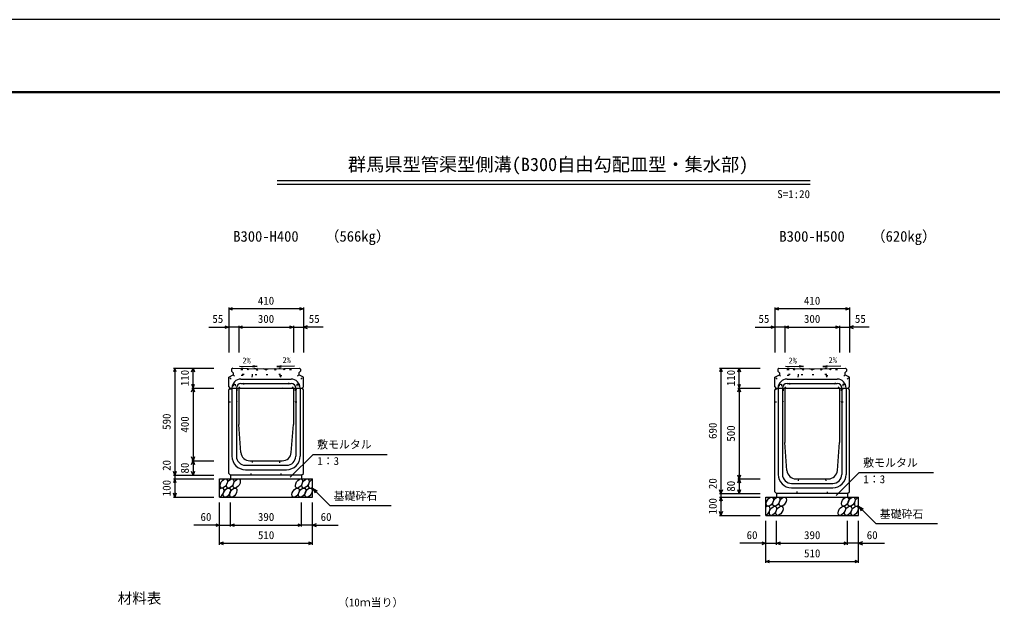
# Model space of a CAD drawing. Units: millimetres, scale not verified. Extents: x -12600 to 12600, y -5940 to 5940.
# Drawn here: x 1346 to 6691, y 2701 to 5940 of the extents above; entities that cross this region are included whole.
import ezdxf
from ezdxf.enums import TextEntityAlignment as Align

# ---------------------------------------------------------------- set-up
doc = ezdxf.new("R2010")
doc.units = ezdxf.units.MM
doc.header["$LTSCALE"] = 40
doc.linetypes.add('DOTTED', pattern=[1.75, 0.25, -1.5])
for name, color, linetype, lineweight in [('0-0_DIM', 7, 'Continuous', 25), ('0-1_Defpoints', 5, 'Continuous', 25), ('0-2_HATCH', 6, 'Continuous', 25), ('0-5_OUTLINE', 3, 'Continuous', 25), ('0-6_OUTLINE2', 4, 'DOTTED', 25), ('0-7_TXT', 7, 'Continuous', 25), ('0-8_WAKU', 3, 'Continuous', 25)]:
    doc.layers.add(name, color=color, linetype=linetype, lineweight=lineweight)
doc.styles.add('ＭＳ ゴシック', font='')
doc.styles.get('ＭＳ ゴシック').set_extended_font_data('MS Gothic')

msp = doc.modelspace()

# ---------------------------------------------------------------- linework, layer by layer
at = {"layer": '0-0_DIM'}
for p, q in [((2495, 4355.96), (2495, 4108.46)), ((2905, 4348.46), (2495, 4348.46)), ((2905, 4355.96), (2905, 4108.46)), ((5495, 4355.96), (5495, 4108.46)), ((5905, 4348.46), (5495, 4348.46)), ((5905, 4355.96), (5905, 4108.46)), ((2386.62, 4248.46), (2495, 4248.46)), ((2550, 4248.46), (2495, 4248.46)), ((2550, 4255.96), (2550, 4108.46)), ((2550, 4248.46), (2850, 4248.46)), ((2850, 4255.96), (2850, 4108.46)), ((2850, 4248.46), (2905, 4248.46)), ((3013.38, 4248.46), (2905, 4248.46)), ((5386.62, 4248.46), (5495, 4248.46)), ((5550, 4248.46), (5495, 4248.46)), ((5550, 4255.96), (5550, 4108.46)), ((5550, 4248.46), (5850, 4248.46)), ((5850, 4255.96), (5850, 4108.46)), ((5850, 4248.46), (5905, 4248.46)), ((6013.38, 4248.46), (5905, 4248.46)), ((2191.5, 4023.46), (2414, 4023.46)), ((2199, 4023.46), (2199, 3433.46)), ((2299, 3913.46), (2299, 4023.46)), ((5191.5, 4023.46), (5414, 4023.46)), ((5199, 4023.46), (5199, 3333.46)), ((5299, 3913.46), (5299, 4023.46)), ((2291.5, 3913.46), (2414, 3913.46)), ((2299, 3913.46), (2299, 3513.46)), ((5291.5, 3913.46), (5414, 3913.46)), ((5299, 3913.46), (5299, 3413.46)), ((2832.11, 3422.65), (2958.34, 3548.89)), ((2958.34, 3548.89), (3366.24, 3548.89)), ((2291.5, 3513.46), (2414, 3513.46)), ((2299, 3513.46), (2299, 3433.46)), ((2191.5, 3433.46), (2414, 3433.46)), ((2199, 3433.46), (2199, 3413.46)), ((5832.11, 3322.65), (5958.34, 3448.89)), ((5958.34, 3448.89), (6366.24, 3448.89)), ((2191.5, 3413.46), (2414, 3413.46)), ((2199, 3413.46), (2199, 3313.46)), ((5291.5, 3413.46), (5414, 3413.46)), ((5299, 3413.46), (5299, 3333.46)), ((2955, 3363.46), (3050.76, 3267.71)), ((2955, 3363.46), (2980.98, 3348.46)), ((2955, 3363.46), (2970, 3337.48)), ((5191.5, 3333.46), (5414, 3333.46)), ((5199, 3333.46), (5199, 3313.46)), ((2191.5, 3313.46), (2414, 3313.46)), ((2445, 3052.1), (2445, 3283.46)), ((2505, 3152.1), (2505, 3283.46)), ((2895, 3152.1), (2895, 3283.46)), ((2955, 3052.1), (2955, 3283.46)), ((3050.76, 3267.71), (3388.31, 3267.71)), ((5191.5, 3313.46), (5414, 3313.46)), ((5199, 3313.46), (5199, 3213.46)), ((5955, 3263.46), (6050.76, 3167.71)), ((5955, 3263.46), (5980.98, 3248.46)), ((5955, 3263.46), (5970, 3237.48)), ((5191.5, 3213.46), (5414, 3213.46)), ((2445, 3159.6), (2303.21, 3159.6)), ((2445, 3159.6), (2505, 3159.6)), ((2505, 3159.6), (2895, 3159.6)), ((2955, 3159.6), (2895, 3159.6)), ((2955, 3159.6), (3096.79, 3159.6)), ((5445, 2952.1), (5445, 3183.46)), ((5505, 3052.1), (5505, 3183.46)), ((5895, 3052.1), (5895, 3183.46)), ((5955, 2952.1), (5955, 3183.46)), ((6050.76, 3167.71), (6388.31, 3167.71)), ((2445, 3059.6), (2955, 3059.6)), ((5445, 3059.6), (5303.21, 3059.6)), ((5445, 3059.6), (5505, 3059.6)), ((5505, 3059.6), (5895, 3059.6)), ((5955, 3059.6), (5895, 3059.6)), ((5955, 3059.6), (6096.79, 3059.6)), ((5445, 2959.6), (5955, 2959.6))]:
    msp.add_line(p, q, dxfattribs=at)
for points in [[(2516.14, 4340.77), (2495, 4348.46), (2516.14, 4356.16)], [(2883.86, 4356.16), (2905, 4348.46), (2883.86, 4340.77)], [(5516.14, 4340.77), (5495, 4348.46), (5516.14, 4356.16)], [(5883.86, 4356.16), (5905, 4348.46), (5883.86, 4340.77)], [(2473.86, 4256.16), (2495, 4248.46), (2473.86, 4240.77)], [(2571.14, 4240.77), (2550, 4248.46), (2571.14, 4256.16)], [(2828.86, 4256.16), (2850, 4248.46), (2828.86, 4240.77)], [(2926.14, 4256.16), (2905, 4248.46), (2926.14, 4240.77)], [(5473.86, 4256.16), (5495, 4248.46), (5473.86, 4240.77)], [(5571.14, 4240.77), (5550, 4248.46), (5571.14, 4256.16)], [(5828.86, 4256.16), (5850, 4248.46), (5828.86, 4240.77)], [(5926.14, 4256.16), (5905, 4248.46), (5926.14, 4240.77)], [(2206.7, 4002.32), (2199, 4023.46), (2191.3, 4002.32)], [(2291.3, 4002.32), (2299, 4023.46), (2306.7, 4002.32)], [(5206.7, 4002.32), (5199, 4023.46), (5191.3, 4002.32)], [(5291.3, 4002.32), (5299, 4023.46), (5306.7, 4002.32)], [(2291.3, 3934.61), (2299, 3913.46), (2306.7, 3934.61)], [(2291.3, 3892.32), (2299, 3913.46), (2306.7, 3892.32)], [(5291.3, 3934.61), (5299, 3913.46), (5306.7, 3934.61)], [(5291.3, 3892.32), (5299, 3913.46), (5306.7, 3892.32)], [(2306.7, 3534.61), (2299, 3513.46), (2291.3, 3534.61)], [(2291.3, 3492.32), (2299, 3513.46), (2306.7, 3492.32)], [(2206.7, 3454.61), (2199, 3433.46), (2191.3, 3454.61)], [(2306.7, 3454.61), (2299, 3433.46), (2291.3, 3454.61)], [(5306.7, 3434.61), (5299, 3413.46), (5291.3, 3434.61)], [(2206.7, 3392.32), (2199, 3413.46), (2191.3, 3392.32)], [(5291.3, 3392.32), (5299, 3413.46), (5306.7, 3392.32)], [(2206.7, 3334.61), (2199, 3313.46), (2191.3, 3334.61)], [(5206.7, 3354.61), (5199, 3333.46), (5191.3, 3354.61)], [(5306.7, 3354.61), (5299, 3333.46), (5291.3, 3354.61)], [(5206.7, 3292.32), (5199, 3313.46), (5191.3, 3292.32)], [(5206.7, 3234.61), (5199, 3213.46), (5191.3, 3234.61)], [(2423.86, 3167.29), (2445, 3159.6), (2423.86, 3151.9)], [(2526.14, 3151.9), (2505, 3159.6), (2526.14, 3167.29)], [(2873.86, 3167.29), (2895, 3159.6), (2873.86, 3151.9)], [(2976.14, 3167.29), (2955, 3159.6), (2976.14, 3151.9)], [(2466.14, 3051.9), (2445, 3059.6), (2466.14, 3067.29)], [(2933.86, 3067.29), (2955, 3059.6), (2933.86, 3051.9)], [(5423.86, 3067.29), (5445, 3059.6), (5423.86, 3051.9)], [(5526.14, 3051.9), (5505, 3059.6), (5526.14, 3067.29)], [(5873.86, 3067.29), (5895, 3059.6), (5873.86, 3051.9)], [(5976.14, 3067.29), (5955, 3059.6), (5976.14, 3051.9)], [(5466.14, 2951.9), (5445, 2959.6), (5466.14, 2967.29)], [(5933.86, 2967.29), (5955, 2959.6), (5933.86, 2951.9)]]:
    msp.add_lwpolyline(points, dxfattribs=at)
at = {"layer": '0-1_Defpoints'}
msp.add_lwpolyline([(-4200, -5940), (12600, -5940), (12600, 5940), (-4200, 5940)], close=True, dxfattribs=at)
at = {"layer": '0-2_HATCH', "linetype": 'DOTTED'}
for p, q in [((2563.5, 4022.12), (2563.5, 3984.12)), ((2569.5, 4022.01), (2569.5, 3990)), ((2830.5, 4022.01), (2830.5, 3990)), ((2836.5, 4022.12), (2836.5, 3984.12)), ((5563.5, 4022.12), (5563.5, 3984.12)), ((5569.5, 4022.01), (5569.5, 3990)), ((5830.5, 4022.01), (5830.5, 3990)), ((5836.5, 4022.12), (5836.5, 3984.12)), ((2563.5, 3984.12), (2623.26, 3982.95)), ((2623.26, 3988.95), (2623.26, 3982.95)), ((2776.74, 3988.95), (2776.74, 3982.95)), ((2776.74, 3982.95), (2836.5, 3984.12)), ((5563.5, 3984.12), (5623.26, 3982.95)), ((5623.26, 3988.95), (5623.26, 3982.95)), ((5776.74, 3988.95), (5776.74, 3982.95)), ((5776.74, 3982.95), (5836.5, 3984.12))]:
    msp.add_line(p, q, dxfattribs=at)
for points in [[(2563.5, 4022.12), (2700, 4019.47), (2836.5, 4022.12)], [(5563.5, 4022.12), (5700, 4019.47), (5836.5, 4022.12)], [(2569.5, 3990), (2700, 3987.46), (2830.5, 3990)], [(5569.5, 3990), (5700, 3987.46), (5830.5, 3990)]]:
    msp.add_lwpolyline(points, dxfattribs=at)
for points in [[(2600.08, 4021.41), (2595.75, 4017.26), (2599.91, 4012.93), (2604.24, 4017.09)], [(2650.07, 4020.41), (2645.74, 4016.26), (2649.9, 4011.93), (2654.23, 4016.09)], [(2700, 4019.47), (2704.24, 4015.23), (2700, 4010.99), (2695.76, 4015.23)], [(2749.93, 4020.41), (2754.26, 4016.26), (2750.1, 4011.93), (2745.77, 4016.09)], [(2799.92, 4021.41), (2804.25, 4017.26), (2800.09, 4012.93), (2795.76, 4017.09)], [(5600.08, 4021.41), (5595.75, 4017.26), (5599.91, 4012.93), (5604.24, 4017.09)], [(5650.07, 4020.41), (5645.74, 4016.26), (5649.9, 4011.93), (5654.23, 4016.09)], [(5700, 4019.47), (5704.24, 4015.23), (5700, 4010.99), (5695.76, 4015.23)], [(5749.93, 4020.41), (5754.26, 4016.26), (5750.1, 4011.93), (5745.77, 4016.09)], [(5799.92, 4021.41), (5804.25, 4017.26), (5800.09, 4012.93), (5795.76, 4017.09)]]:
    msp.add_lwpolyline(points, close=True, dxfattribs=at)
at = {"layer": '0-2_HATCH'}
for centre in [(2467.89, 3388.46), (2503.37, 3388.46), (2538.84, 3388.46), (2881.05, 3388.46), (2916.52, 3388.46), (2484.77, 3338.46), (2520.25, 3338.46), (2862.45, 3338.46), (2897.93, 3338.46), (2933.41, 3338.46), (5467.89, 3288.46), (5503.37, 3288.46), (5538.84, 3288.46), (5881.05, 3288.46), (5916.52, 3288.46), (5484.77, 3238.46), (5520.25, 3238.46), (5862.45, 3238.46), (5897.93, 3238.46), (5933.41, 3238.46)]:
    msp.add_ellipse(centre, major_axis=(14.54, 23.54), ratio=0.5792, dxfattribs=at)
for centre, start_param, end_param in [((2952, 3388.46), 0.6666252, 4.1103269), ((2449.3, 3338.46), 3.7419964, 7.318141), ((5449.3, 3238.46), 3.7419964, 7.318141), ((5952, 3288.46), 0.6666252, 4.1103269)]:
    msp.add_ellipse(centre, major_axis=(14.54, 23.54), ratio=0.5792, start_param=start_param, end_param=end_param, dxfattribs=at)
at = {"layer": '0-5_OUTLINE'}
for p, q in [((2516.79, 4023.04), (2511, 4017.31)), ((2511, 4017.31), (2511, 4006.46)), ((2516.79, 4023.04), (2687.89, 4019.7)), ((2709, 4016.46), (2712.11, 4019.7)), ((2889, 4017.31), (2889, 4006.46)), ((5516.79, 4023.04), (5511, 4017.31)), ((5511, 4017.31), (5511, 4006.46)), ((5516.79, 4023.04), (5687.89, 4019.7)), ((5709, 4016.46), (5712.11, 4019.7)), ((5889, 4017.31), (5889, 4006.46)), ((2495, 3973.46), (2520, 3986.46)), ((2495, 3919.46), (2495, 3973.46)), ((2511, 4006.46), (2520, 3996.46)), ((2520, 3996.46), (2520, 3986.46)), ((2889, 4006.46), (2880, 3996.46)), ((2880, 3996.46), (2880, 3986.46)), ((2905, 3973.46), (2880, 3986.46)), ((2905, 3919.46), (2905, 3973.46)), ((5495, 3973.46), (5520, 3986.46)), ((5495, 3919.46), (5495, 3973.46)), ((5511, 4006.46), (5520, 3996.46)), ((5520, 3996.46), (5520, 3986.46)), ((5889, 4006.46), (5880, 3996.46)), ((5880, 3996.46), (5880, 3986.46)), ((5905, 3973.46), (5880, 3986.46)), ((5905, 3919.46), (5905, 3973.46)), ((2495, 3919.46), (2501, 3913.46)), ((2500, 3913.46), (2495, 3903.46)), ((2495, 3443.46), (2495, 3903.46)), ((2500, 3913.46), (2900, 3913.46)), ((2550, 3913.46), (2550, 3713.46)), ((2850, 3913.46), (2850, 3713.46)), ((2899, 3913.46), (2905, 3919.46)), ((2905, 3903.46), (2900, 3913.46)), ((2905, 3443.46), (2905, 3903.46)), ((5495, 3919.46), (5501, 3913.46)), ((5500, 3913.46), (5495, 3903.46)), ((5495, 3343.46), (5495, 3903.46)), ((5500, 3913.46), (5900, 3913.46)), ((5550, 3913.46), (5550, 3613.46)), ((5850, 3913.46), (5850, 3613.46)), ((5899, 3913.46), (5905, 3919.46)), ((5905, 3903.46), (5900, 3913.46)), ((5905, 3343.46), (5905, 3903.46)), ((2561.53, 3559.72), (2550, 3713.46)), ((2838.47, 3559.72), (2850, 3713.46)), ((5561.53, 3459.72), (5550, 3613.46)), ((5838.47, 3459.72), (5850, 3613.46)), ((2611.39, 3513.46), (2788.61, 3513.46)), ((2505, 3433.46), (2495, 3443.46)), ((2895, 3433.46), (2505, 3433.46)), ((2505, 3433.46), (2505, 3413.46)), ((2895, 3433.46), (2905, 3443.46)), ((2895, 3433.46), (2895, 3413.46)), ((2445, 3413.46), (2955, 3413.46)), ((2445, 3313.46), (2445, 3413.46)), ((2955, 3313.46), (2955, 3413.46)), ((5611.39, 3413.46), (5788.61, 3413.46)), ((5505, 3333.46), (5495, 3343.46)), ((5895, 3333.46), (5505, 3333.46)), ((5505, 3333.46), (5505, 3313.46)), ((5895, 3333.46), (5905, 3343.46)), ((5895, 3333.46), (5895, 3313.46)), ((2445, 3313.46), (2955, 3313.46)), ((5445, 3313.46), (5955, 3313.46)), ((5445, 3213.46), (5445, 3313.46)), ((5955, 3213.46), (5955, 3313.46)), ((5445, 3213.46), (5955, 3213.46))]:
    msp.add_line(p, q, dxfattribs=at)
for points in [[(2709, 4016.46), (2691, 4016.46), (2687.89, 4019.7)], [(2712.11, 4019.7), (2883.21, 4023.04), (2889, 4017.31)], [(5709, 4016.46), (5691, 4016.46), (5687.89, 4019.7)], [(5712.11, 4019.7), (5883.21, 4023.04), (5889, 4017.31)]]:
    msp.add_lwpolyline(points, dxfattribs=at)
for centre, start, end in [((2611.39, 3563.46), 184.28915, 270), ((2788.61, 3563.46), 270, 355.71085), ((5611.39, 3463.46), 184.28915, 270), ((5788.61, 3463.46), 270, 355.71085)]:
    msp.add_arc(centre, 50, start, end, dxfattribs=at)
at = {"layer": '0-6_OUTLINE2'}
for p, q in [((2557.7, 3913.46), (2496.64, 3974.32)), ((2518.69, 3985.78), (2604.41, 3913.46)), ((2623.26, 3982.95), (2608.5, 3913.46)), ((2776.74, 3982.95), (2791.5, 3913.46)), ((2881.31, 3985.78), (2795.59, 3913.46)), ((2842.3, 3913.46), (2903.36, 3974.32)), ((5557.7, 3913.46), (5496.64, 3974.32)), ((5518.69, 3985.78), (5604.41, 3913.46)), ((5623.26, 3982.95), (5608.5, 3913.46)), ((5776.74, 3982.95), (5791.5, 3913.46)), ((5881.31, 3985.78), (5795.59, 3913.46)), ((5842.3, 3913.46), (5903.36, 3974.32)), ((2519, 3933.96), (2531, 3933.96)), ((2519, 3933.96), (2519, 3908.96)), ((2531, 3933.96), (2531, 3908.96)), ((2860, 3908.96), (2860, 3838.46)), ((2860, 3908.96), (2902.25, 3908.96)), ((2869, 3933.96), (2881, 3933.96)), ((2869, 3933.96), (2869, 3908.96)), ((2881, 3933.96), (2881, 3908.96)), ((5519, 3933.96), (5531, 3933.96)), ((5519, 3933.96), (5519, 3908.96)), ((5531, 3933.96), (5531, 3908.96)), ((5860, 3908.96), (5860, 3838.46)), ((5860, 3908.96), (5902.25, 3908.96)), ((5869, 3933.96), (5881, 3933.96)), ((5869, 3933.96), (5869, 3908.96)), ((5881, 3933.96), (5881, 3908.96)), ((2495, 3838.46), (2540, 3838.46)), ((2860, 3838.46), (2905, 3838.46)), ((5495, 3838.46), (5540, 3838.46)), ((5860, 3838.46), (5905, 3838.46)), ((2625, 3513.46), (2615, 3433.46)), ((2785, 3433.46), (2775, 3513.46)), ((5625, 3413.46), (5615, 3333.46)), ((5785, 3333.46), (5775, 3413.46))]:
    msp.add_line(p, q, dxfattribs=at)
at = {"layer": '0-6_OUTLINE2', "linetype": 'Continuous'}
for p, q in [((2562, 3962.46), (2838, 3962.46)), ((5562, 3962.46), (5838, 3962.46)), ((2513, 3913.46), (2513, 3538.46)), ((2537, 3913.46), (2537, 3538.46)), ((2562, 3938.46), (2838, 3938.46)), ((2863, 3913.46), (2863, 3538.46)), ((2887, 3913.46), (2887, 3538.46)), ((5513, 3913.46), (5513, 3438.46)), ((5537, 3913.46), (5537, 3438.46)), ((5562, 3938.46), (5838, 3938.46)), ((5863, 3913.46), (5863, 3438.46)), ((5887, 3913.46), (5887, 3438.46)), ((2587, 3488.46), (2813, 3488.46)), ((2587, 3464.46), (2813, 3464.46)), ((5587, 3388.46), (5813, 3388.46)), ((5587, 3364.46), (5813, 3364.46))]:
    msp.add_line(p, q, dxfattribs=at)
at = {"layer": '0-6_OUTLINE2'}
for points in [[(2497.75, 3908.96), (2540, 3908.96), (2540, 3838.46)], [(5497.75, 3908.96), (5540, 3908.96), (5540, 3838.46)]]:
    msp.add_lwpolyline(points, dxfattribs=at)
at = {"layer": '0-6_OUTLINE2', "linetype": 'Continuous'}
for centre, radius, start, end in [((2562, 3913.46), 49, 90, 180), ((2838, 3913.46), 49, 0, 90), ((5562, 3913.46), 49, 90, 180), ((5838, 3913.46), 49, 0, 90), ((2562, 3913.46), 25, 90, 180), ((2838, 3913.46), 25, 0, 90), ((5562, 3913.46), 25, 90, 180), ((5838, 3913.46), 25, 0, 90), ((2587, 3538.46), 74, 180, 270), ((2587, 3538.46), 50, 180, 270), ((2813, 3538.46), 50, 270, 0), ((2813, 3538.46), 74, 270, 0), ((5587, 3438.46), 74, 180, 270), ((5587, 3438.46), 50, 180, 270), ((5813, 3438.46), 50, 270, 0), ((5813, 3438.46), 74, 270, 0)]:
    msp.add_arc(centre, radius, start, end, dxfattribs=at)
at = {"layer": '0-7_TXT'}
for p, q in [((2761.64, 5054.39), (5688.36, 5054.39)), ((2761.64, 5035.19), (5688.36, 5035.19)), ((2651.65, 4031.94), (2628.05, 4036.33)), ((2759.6, 4032.05), (2783.19, 4036.44)), ((2856.91, 4032.99), (2759.6, 4032.05)), ((2759.6, 4032.05), (2783.28, 4028.11)), ((5651.65, 4031.94), (5628.05, 4036.33)), ((5759.6, 4032.05), (5783.19, 4036.44)), ((5856.91, 4032.99), (5759.6, 4032.05)), ((5759.6, 4032.05), (5783.28, 4028.11))]:
    msp.add_line(p, q, dxfattribs=at)
for points in [[(2553.7, 4032.89), (2651.65, 4031.94), (2627.97, 4028)], [(5553.7, 4032.89), (5651.65, 4031.94), (5627.97, 4028)]]:
    msp.add_lwpolyline(points, dxfattribs=at)
at = {"layer": '0-8_WAKU', "lineweight": 50}
msp.add_lwpolyline([(-3800, -5540), (12200, -5540), (12200, 5540), (-3800, 5540)], close=True, dxfattribs=at)

# ---------------------------------------------------------------- texts
at = {"layer": '0-0_DIM', "style": 'ＭＳ ゴシック'}
for s, p in [('410', (2655, 4358.46)), ('410', (5655, 4358.46)), ('55', (2405.16, 4258.46)), ('300', (2655, 4258.46)), ('55', (2934.84, 4258.46)), ('55', (5405.16, 4258.46)), ('300', (5655, 4258.46)), ('55', (5934.84, 4258.46)), ('敷モルタル', (2980.38, 3567.62)), ('1：3', (2981.38, 3476.93)), ('敷モルタル', (5980.38, 3467.62)), ('1：3', (5981.38, 3376.93)), ('基礎砕石', (3071.32, 3284.88)), ('60', (2340, 3169.6)), ('390', (2655.53, 3169.6)), ('60', (3000, 3169.6)), ('基礎砕石', (6071.32, 3184.88)), ('510', (2655.53, 3069.6)), ('60', (5340, 3069.6)), ('390', (5655.53, 3069.6)), ('60', (6000, 3069.6)), ('510', (5655.53, 2969.6))]:
    msp.add_text(s, height=43.99, dxfattribs=at).set_placement(p, align=Align.BOTTOM_LEFT)
for s, p in [('110', (2289, 3923.46)), ('110', (5289, 3923.46)), ('590', (2189, 3683.46)), ('400', (2289, 3668.46)), ('690', (5189, 3633.46)), ('500', (5289, 3618.46)), ('20', (2189, 3457.78)), ('80', (2289, 3443.46)), ('100', (2189, 3318.46)), ('20', (5189, 3357.78)), ('80', (5289, 3343.46)), ('100', (5189, 3218.46))]:
    msp.add_text(s, height=43.99, rotation=90, dxfattribs=at).set_placement(p, align=Align.BOTTOM_LEFT)
at = {"layer": '0-7_TXT', "style": 'ＭＳ ゴシック'}
for s, height, p in [('群馬県型管渠型側溝(B300自由勾配皿型・集水部)', 73.31, (3150, 5084.39)), ('S', 43.99, (5508.36, 4944.39)), ('=', 43.99, (5538.36, 4944.39)), ('1', 43.99, (5568.36, 4944.39)), (':', 43.99, (5598.36, 4944.39)), ('2', 43.99, (5628.36, 4944.39)), ('0', 43.99, (5658.36, 4944.39)), ('B300-H400', 58.65, (2520, 4700.44)), ('（566kg）', 58.65, (3023.7, 4700.84)), ('B300-H500', 58.65, (5520, 4700.44)), ('（620kg）', 58.65, (6023.7, 4700.84)), ('2%', 32.99, (2570.66, 4038.46)), ('2%', 32.99, (2790.65, 4040.82)), ('2%', 32.99, (5570.66, 4038.46)), ('2%', 32.99, (5790.65, 4040.82)), ('材料表', 58.65, (1885, 2710.36)), ('（10ｍ当り）', 43.99, (3095, 2699.36))]:
    msp.add_text(s, height=height, dxfattribs=at).set_placement(p, align=Align.BOTTOM_LEFT)

doc.saveas('drawing.dxf')
